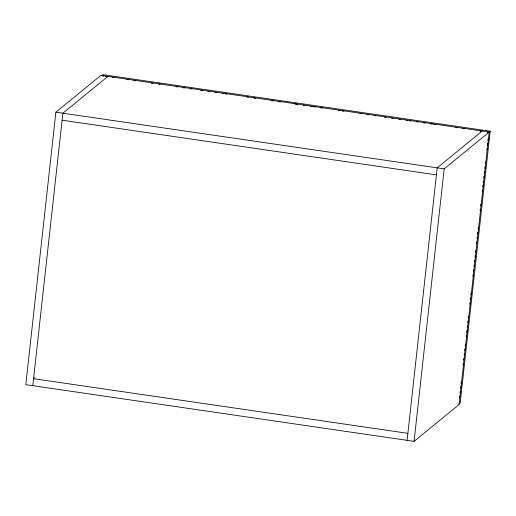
<?xml version="1.0" encoding="UTF-8"?>
<svg xmlns="http://www.w3.org/2000/svg" width="516" height="516" viewBox="0 0 516 516"><rect width="100%" height="100%" fill="white"/><g stroke="black" fill="none" stroke-linecap="round" stroke-linejoin="round"><path stroke-width="0.77" d="M55.883 112.178L25.8 384.672L414.084 441.367L459.098 404.557L489.187 132.064L100.897 75.368L55.883 112.178L444.173 168.874L489.187 132.064M32.792 385.697L62.875 113.198L107.889 76.387M407.098 440.348L437.181 167.855L482.196 131.045M414.084 441.367L444.173 168.874M459.459 397.72L459.64 396.12M459.988 392.928L460.169 391.328M460.517 388.129L460.698 386.529M461.046 383.336L461.227 381.737M463.078 364.954L463.252 363.354M463.607 360.162L463.787 358.562M464.136 355.363L464.316 353.763M464.664 350.57L464.845 348.971M465.193 345.772L465.374 344.178M466.167 336.98L466.341 335.387M466.696 332.188L466.87 330.588M467.225 327.396L467.399 325.796M467.754 322.597L467.928 320.997M468.283 317.804L468.464 316.205M469.786 304.214L469.96 302.621M470.315 299.422L470.489 297.822M470.844 294.63L471.018 293.03M472.869 276.247L473.049 274.647M473.404 271.448L473.578 269.855M473.933 266.656L474.107 265.056M474.462 261.864L474.636 260.264M474.991 257.065L475.165 255.465M475.52 252.272L475.694 250.673M476.487 243.481L476.668 241.881M477.016 238.682L477.197 237.089M477.545 233.89L477.726 232.29M478.08 229.098L478.255 227.498M480.106 210.715L480.28 209.115M480.635 205.916L480.815 204.323M482.221 191.533L482.402 189.933M482.757 186.74L482.931 185.141M483.195 182.741L483.369 181.142M483.724 177.949L483.898 176.349M484.253 173.15L484.427 171.557M484.782 168.358L484.956 166.758M485.311 163.566L485.492 161.966M486.814 149.975L486.988 148.376M487.343 145.183L487.517 143.583M487.872 140.384L488.046 138.791M295.384 104.161L296.835 102.981L490.2 131.212L460.201 402.932L458.756 404.112M101.723 75.42L102.69 74.633L296.055 102.865L294.61 104.045M34.798 377.68L33.566 378.686L407.872 433.343M490.2 131.212L488.755 132.393L487.162 132.161M102.039 75.929L103.632 76.162M105.219 76.394L106.812 76.626M112.385 77.439L113.978 77.671M126.704 79.535L128.297 79.767M133.87 80.58L135.463 80.812M151.375 83.134L152.968 83.366M158.535 84.179L160.128 84.411M176.046 86.733L177.633 86.965M183.206 87.778L184.799 88.017M190.365 88.829L191.958 89.062M200.711 90.339L202.304 90.571M207.871 91.384L209.464 91.616M215.037 92.429L216.623 92.661M222.196 93.473L223.789 93.706M225.382 93.938L226.969 94.17M246.867 97.079L248.454 97.311M254.027 98.124L255.62 98.356M271.532 100.678L273.125 100.91M278.692 101.723L280.285 101.955M296.184 104.277L297.771 104.509M303.344 105.322L304.937 105.554M310.503 106.367L312.096 106.599M313.689 106.831L315.282 107.064M320.849 107.876L322.442 108.108M338.354 110.437L339.947 110.669M342.334 111.017L343.927 111.25M359.839 113.572L361.432 113.804M367.005 114.617L368.598 114.849M374.165 115.661L375.758 115.894M384.51 117.177L386.103 117.409M391.67 118.222L393.263 118.454M398.836 119.267L400.422 119.499M405.995 120.312L407.588 120.544M409.175 120.776L410.768 121.008M416.341 121.821L417.934 122.053M423.501 122.866L425.094 123.098M430.667 123.911L432.253 124.143M433.846 124.375L435.44 124.608M455.331 127.516L456.924 127.749M462.491 128.561L464.084 128.794M480.003 131.116L481.589 131.348M62.101 120.209L436.407 174.86"/></g></svg>
